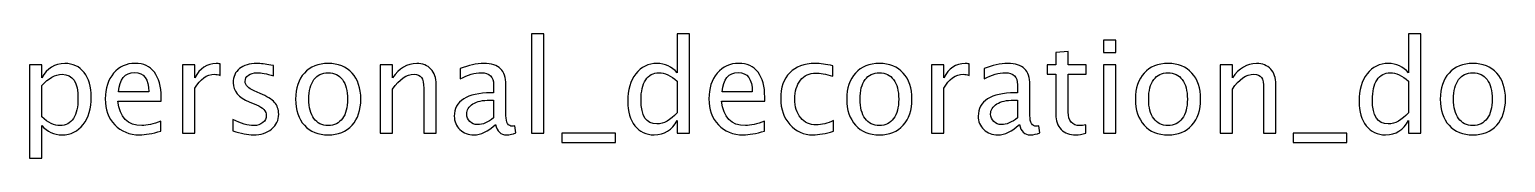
# Model space of a CAD drawing. Header units: centimetres. Extents: x -11.6 to 12.7, y -2.5 to 14.1.
# Drawn here: x -11.59 to 2.95, y 12.93 to 14.15 of the extents above; entities that cross this region are included whole.
import ezdxf

# ---------------------------------------------------------------- set-up
doc = ezdxf.new("R2010")
doc.units = ezdxf.units.CM
doc.header["$MEASUREMENT"] = 0
doc.layers.add('Layer 1', color=7, linetype='Continuous')

msp = doc.modelspace()

# ---------------------------------------------------------------- linework, layer by layer
at = {"layer": 'Layer 1'}
for points, knots in [([(-6.64685, 13.17044), (-6.64685, 13.17044), (-6.64685, 14.14961), (-6.64685, 14.14961), (-6.64685, 14.14961), (-6.64685, 14.14961), (-6.52493, 14.14961), (-6.52493, 14.14961), (-6.52493, 14.14961), (-6.52493, 14.14961), (-6.52493, 13.17044), (-6.52493, 13.17044), (-6.52493, 13.17044), (-6.52493, 13.17044), (-6.64685, 13.17044), (-6.64685, 13.17044)], [0, 0, 0, 0, 0.2, 0.2, 0.2, 0.2, 0.4, 0.4, 0.4, 0.4, 0.6, 0.6, 0.6, 0.6, 1, 1, 1, 1]), ([(-5.21175, 13.17044), (-5.21175, 13.17044), (-5.21175, 13.29681), (-5.21175, 13.29681), (-5.21175, 13.29681), (-5.26149, 13.2024), (-5.33642, 13.1552), (-5.43654, 13.1552), (-5.43654, 13.1552), (-5.51782, 13.1552), (-5.58174, 13.18462), (-5.62831, 13.24368), (-5.62831, 13.24368), (-5.67488, 13.30273), (-5.69816, 13.38338), (-5.69816, 13.48561), (-5.69816, 13.48561), (-5.69816, 13.59737), (-5.6717, 13.68733), (-5.619, 13.75549), (-5.619, 13.75549), (-5.56608, 13.82343), (-5.49665, 13.85751), (-5.4105, 13.85751), (-5.4105, 13.85751), (-5.33071, 13.85751), (-5.26424, 13.82703), (-5.21175, 13.76586), (-5.21175, 13.76586), (-5.21175, 13.76586), (-5.21175, 14.14961), (-5.21175, 14.14961), (-5.21175, 14.14961), (-5.21175, 14.14961), (-5.08983, 14.14961), (-5.08983, 14.14961), (-5.08983, 14.14961), (-5.08983, 14.14961), (-5.08983, 13.17044), (-5.08983, 13.17044), (-5.08983, 13.17044), (-5.08983, 13.17044), (-5.21175, 13.17044), (-5.21175, 13.17044)], [0, 0, 0, 0, 0.08333333, 0.08333333, 0.08333333, 0.08333333, 0.16666667, 0.16666667, 0.16666667, 0.16666667, 0.25, 0.25, 0.25, 0.25, 0.33333333, 0.33333333, 0.33333333, 0.33333333, 0.41666667, 0.41666667, 0.41666667, 0.41666667, 0.5, 0.5, 0.5, 0.5, 0.58333333, 0.58333333, 0.58333333, 0.58333333, 0.66666667, 0.66666667, 0.66666667, 0.66666667, 0.75, 0.75, 0.75, 0.75, 0.83333333, 0.83333333, 0.83333333, 0.83333333, 1, 1, 1, 1]), ([(1.9921, 13.17044), (1.9921, 13.17044), (1.9921, 13.29681), (1.9921, 13.29681), (1.9921, 13.29681), (1.94236, 13.2024), (1.86743, 13.1552), (1.76731, 13.1552), (1.76731, 13.1552), (1.68603, 13.1552), (1.62211, 13.18462), (1.57554, 13.24368), (1.57554, 13.24368), (1.52897, 13.30273), (1.50569, 13.38338), (1.50569, 13.48561), (1.50569, 13.48561), (1.50569, 13.59737), (1.53215, 13.68733), (1.58485, 13.75549), (1.58485, 13.75549), (1.63777, 13.82343), (1.7072, 13.85751), (1.79335, 13.85751), (1.79335, 13.85751), (1.87314, 13.85751), (1.93961, 13.82703), (1.9921, 13.76586), (1.9921, 13.76586), (1.9921, 13.76586), (1.9921, 14.14961), (1.9921, 14.14961), (1.9921, 14.14961), (1.9921, 14.14961), (2.11402, 14.14961), (2.11402, 14.14961), (2.11402, 14.14961), (2.11402, 14.14961), (2.11402, 13.17044), (2.11402, 13.17044), (2.11402, 13.17044), (2.11402, 13.17044), (1.9921, 13.17044), (1.9921, 13.17044)], [0, 0, 0, 0, 0.08333333, 0.08333333, 0.08333333, 0.08333333, 0.16666667, 0.16666667, 0.16666667, 0.16666667, 0.25, 0.25, 0.25, 0.25, 0.33333333, 0.33333333, 0.33333333, 0.33333333, 0.41666667, 0.41666667, 0.41666667, 0.41666667, 0.5, 0.5, 0.5, 0.5, 0.58333333, 0.58333333, 0.58333333, 0.58333333, 0.66666667, 0.66666667, 0.66666667, 0.66666667, 0.75, 0.75, 0.75, 0.75, 0.83333333, 0.83333333, 0.83333333, 0.83333333, 1, 1, 1, 1]), ([(-1.18544, 13.17065), (-1.22312, 13.16028), (-1.25592, 13.1552), (-1.28365, 13.1552), (-1.28365, 13.1552), (-1.34588, 13.1552), (-1.39435, 13.17298), (-1.42907, 13.20854), (-1.42907, 13.20854), (-1.46399, 13.2441), (-1.48135, 13.29342), (-1.48135, 13.35671), (-1.48135, 13.35671), (-1.48135, 13.35671), (-1.48135, 13.7521), (-1.48135, 13.7521), (-1.48135, 13.7521), (-1.48135, 13.7521), (-1.56559, 13.7521), (-1.56559, 13.7521), (-1.56559, 13.7521), (-1.56559, 13.7521), (-1.56559, 13.84354), (-1.56559, 13.84354), (-1.56559, 13.84354), (-1.56559, 13.84354), (-1.48135, 13.84354), (-1.48135, 13.84354), (-1.48135, 13.84354), (-1.48135, 13.84354), (-1.48135, 13.96525), (-1.48135, 13.96525), (-1.48135, 13.96525), (-1.48135, 13.96525), (-1.35943, 13.97689), (-1.35943, 13.97689), (-1.35943, 13.97689), (-1.35943, 13.97689), (-1.35943, 13.84354), (-1.35943, 13.84354), (-1.35943, 13.84354), (-1.35943, 13.84354), (-1.1829, 13.84354), (-1.1829, 13.84354), (-1.1829, 13.84354), (-1.1829, 13.84354), (-1.1829, 13.7521), (-1.1829, 13.7521), (-1.1829, 13.7521), (-1.1829, 13.7521), (-1.35943, 13.7521), (-1.35943, 13.7521), (-1.35943, 13.7521), (-1.35943, 13.7521), (-1.35943, 13.37872), (-1.35943, 13.37872), (-1.35943, 13.37872), (-1.35943, 13.29067), (-1.32112, 13.24664), (-1.24471, 13.24664), (-1.24471, 13.24664), (-1.22841, 13.24664), (-1.20872, 13.24939), (-1.18544, 13.25468), (-1.18544, 13.25468), (-1.18544, 13.25468), (-1.18544, 13.17065), (-1.18544, 13.17065)], [0, 0, 0, 0, 0.05555556, 0.05555556, 0.05555556, 0.05555556, 0.11111111, 0.11111111, 0.11111111, 0.11111111, 0.16666667, 0.16666667, 0.16666667, 0.16666667, 0.22222222, 0.22222222, 0.22222222, 0.22222222, 0.27777778, 0.27777778, 0.27777778, 0.27777778, 0.33333333, 0.33333333, 0.33333333, 0.33333333, 0.38888889, 0.38888889, 0.38888889, 0.38888889, 0.44444444, 0.44444444, 0.44444444, 0.44444444, 0.5, 0.5, 0.5, 0.5, 0.55555556, 0.55555556, 0.55555556, 0.55555556, 0.61111111, 0.61111111, 0.61111111, 0.61111111, 0.66666667, 0.66666667, 0.66666667, 0.66666667, 0.72222222, 0.72222222, 0.72222222, 0.72222222, 0.77777778, 0.77777778, 0.77777778, 0.77777778, 0.83333333, 0.83333333, 0.83333333, 0.83333333, 0.88888889, 0.88888889, 0.88888889, 0.88888889, 1, 1, 1, 1]), ([(-1.01145, 13.96673), (-1.01145, 13.96673), (-1.01145, 14.08865), (-1.01145, 14.08865), (-1.01145, 14.08865), (-1.01145, 14.08865), (-0.88953, 14.08865), (-0.88953, 14.08865), (-0.88953, 14.08865), (-0.88953, 14.08865), (-0.88953, 13.96673), (-0.88953, 13.96673), (-0.88953, 13.96673), (-0.88953, 13.96673), (-1.01145, 13.96673), (-1.01145, 13.96673)], [0, 0, 0, 0, 0.2, 0.2, 0.2, 0.2, 0.4, 0.4, 0.4, 0.4, 0.6, 0.6, 0.6, 0.6, 1, 1, 1, 1]), ([(-11.59053, 12.92533), (-11.59053, 12.92533), (-11.59053, 13.84354), (-11.59053, 13.84354), (-11.59053, 13.84354), (-11.59053, 13.84354), (-11.46861, 13.84354), (-11.46861, 13.84354), (-11.46861, 13.84354), (-11.46861, 13.84354), (-11.46861, 13.71633), (-11.46861, 13.71633), (-11.46861, 13.71633), (-11.41866, 13.81052), (-11.34351, 13.85751), (-11.2434, 13.85751), (-11.2434, 13.85751), (-11.16233, 13.85751), (-11.09862, 13.82809), (-11.05205, 13.76903), (-11.05205, 13.76903), (-11.00548, 13.70998), (-10.9822, 13.62933), (-10.9822, 13.5271), (-10.9822, 13.5271), (-10.9822, 13.41576), (-11.00866, 13.3258), (-11.06136, 13.25765), (-11.06136, 13.25765), (-11.11407, 13.18928), (-11.18349, 13.1552), (-11.26943, 13.1552), (-11.26943, 13.1552), (-11.34923, 13.1552), (-11.41569, 13.18568), (-11.46861, 13.24685), (-11.46861, 13.24685), (-11.46861, 13.24685), (-11.46861, 12.92533), (-11.46861, 12.92533), (-11.46861, 12.92533), (-11.46861, 12.92533), (-11.59053, 12.92533), (-11.59053, 12.92533)], [0, 0, 0, 0, 0.08333333, 0.08333333, 0.08333333, 0.08333333, 0.16666667, 0.16666667, 0.16666667, 0.16666667, 0.25, 0.25, 0.25, 0.25, 0.33333333, 0.33333333, 0.33333333, 0.33333333, 0.41666667, 0.41666667, 0.41666667, 0.41666667, 0.5, 0.5, 0.5, 0.5, 0.58333333, 0.58333333, 0.58333333, 0.58333333, 0.66666667, 0.66666667, 0.66666667, 0.66666667, 0.75, 0.75, 0.75, 0.75, 0.83333333, 0.83333333, 0.83333333, 0.83333333, 1, 1, 1, 1]), ([(-10.29725, 13.19203), (-10.37916, 13.16748), (-10.44923, 13.1552), (-10.50765, 13.1552), (-10.50765, 13.1552), (-10.60734, 13.1552), (-10.68841, 13.18822), (-10.75085, 13.25405), (-10.75085, 13.25405), (-10.81329, 13.31988), (-10.84462, 13.40518), (-10.84462, 13.51017), (-10.84462, 13.51017), (-10.84462, 13.61198), (-10.8171, 13.69559), (-10.76186, 13.76099), (-10.76186, 13.76099), (-10.70661, 13.82618), (-10.63592, 13.85878), (-10.54977, 13.85878), (-10.54977, 13.85878), (-10.46828, 13.85878), (-10.4052, 13.82978), (-10.36075, 13.77179), (-10.36075, 13.77179), (-10.3163, 13.71379), (-10.29407, 13.63166), (-10.29407, 13.52519), (-10.29407, 13.52519), (-10.29407, 13.52519), (-10.29471, 13.48794), (-10.29471, 13.48794), (-10.29471, 13.48794), (-10.29471, 13.48794), (-10.72016, 13.48794), (-10.72016, 13.48794), (-10.72016, 13.48794), (-10.70238, 13.32707), (-10.62385, 13.24664), (-10.48479, 13.24664), (-10.48479, 13.24664), (-10.43377, 13.24664), (-10.37133, 13.26103), (-10.29725, 13.28982), (-10.29725, 13.28982), (-10.29725, 13.28982), (-10.29725, 13.19203), (-10.29725, 13.19203)], [0, 0, 0, 0, 0.07692308, 0.07692308, 0.07692308, 0.07692308, 0.15384615, 0.15384615, 0.15384615, 0.15384615, 0.23076923, 0.23076923, 0.23076923, 0.23076923, 0.30769231, 0.30769231, 0.30769231, 0.30769231, 0.38461538, 0.38461538, 0.38461538, 0.38461538, 0.46153846, 0.46153846, 0.46153846, 0.46153846, 0.53846154, 0.53846154, 0.53846154, 0.53846154, 0.61538462, 0.61538462, 0.61538462, 0.61538462, 0.69230769, 0.69230769, 0.69230769, 0.69230769, 0.76923077, 0.76923077, 0.76923077, 0.76923077, 0.84615385, 0.84615385, 0.84615385, 0.84615385, 1, 1, 1, 1]), ([(-10.08368, 13.17044), (-10.08368, 13.17044), (-10.08368, 13.84354), (-10.08368, 13.84354), (-10.08368, 13.84354), (-10.08368, 13.84354), (-9.96176, 13.84354), (-9.96176, 13.84354), (-9.96176, 13.84354), (-9.96176, 13.84354), (-9.96176, 13.71633), (-9.96176, 13.71633), (-9.96176, 13.71633), (-9.91329, 13.81052), (-9.84301, 13.85751), (-9.75073, 13.85751), (-9.75073, 13.85751), (-9.73824, 13.85751), (-9.72512, 13.85645), (-9.71157, 13.85434), (-9.71157, 13.85434), (-9.71157, 13.85434), (-9.71157, 13.74025), (-9.71157, 13.74025), (-9.71157, 13.74025), (-9.73274, 13.74723), (-9.75136, 13.75083), (-9.76745, 13.75083), (-9.76745, 13.75083), (-9.84492, 13.75083), (-9.90969, 13.70511), (-9.96176, 13.61346), (-9.96176, 13.61346), (-9.96176, 13.61346), (-9.96176, 13.17044), (-9.96176, 13.17044), (-9.96176, 13.17044), (-9.96176, 13.17044), (-10.08368, 13.17044), (-10.08368, 13.17044)], [0, 0, 0, 0, 0.09090909, 0.09090909, 0.09090909, 0.09090909, 0.18181818, 0.18181818, 0.18181818, 0.18181818, 0.27272727, 0.27272727, 0.27272727, 0.27272727, 0.36363636, 0.36363636, 0.36363636, 0.36363636, 0.45454545, 0.45454545, 0.45454545, 0.45454545, 0.54545455, 0.54545455, 0.54545455, 0.54545455, 0.63636364, 0.63636364, 0.63636364, 0.63636364, 0.72727273, 0.72727273, 0.72727273, 0.72727273, 0.81818182, 0.81818182, 0.81818182, 0.81818182, 1, 1, 1, 1]), ([(-9.58817, 13.19457), (-9.58817, 13.19457), (-9.58817, 13.30633), (-9.58817, 13.30633), (-9.58817, 13.30633), (-9.50837, 13.26654), (-9.43916, 13.24664), (-9.3801, 13.24664), (-9.3801, 13.24664), (-9.34496, 13.24664), (-9.31575, 13.25617), (-9.29268, 13.27522), (-9.29268, 13.27522), (-9.26961, 13.29405), (-9.25797, 13.31776), (-9.25797, 13.34634), (-9.25797, 13.34634), (-9.25797, 13.38803), (-9.29035, 13.42254), (-9.35512, 13.44984), (-9.35512, 13.44984), (-9.35512, 13.44984), (-9.42646, 13.48011), (-9.42646, 13.48011), (-9.42646, 13.48011), (-9.53165, 13.52371), (-9.58436, 13.58679), (-9.58436, 13.6687), (-9.58436, 13.6687), (-9.58436, 13.72734), (-9.56362, 13.77348), (-9.52213, 13.80713), (-9.52213, 13.80713), (-9.48064, 13.84079), (-9.4237, 13.85751), (-9.35153, 13.85751), (-9.35153, 13.85751), (-9.31406, 13.85751), (-9.26749, 13.85243), (-9.21225, 13.84206), (-9.21225, 13.84206), (-9.21225, 13.84206), (-9.18685, 13.83719), (-9.18685, 13.83719), (-9.18685, 13.83719), (-9.18685, 13.83719), (-9.18685, 13.73559), (-9.18685, 13.73559), (-9.18685, 13.73559), (-9.25479, 13.75591), (-9.30898, 13.76607), (-9.34941, 13.76607), (-9.34941, 13.76607), (-9.38497, 13.76607), (-9.41312, 13.75824), (-9.4345, 13.74279), (-9.4345, 13.74279), (-9.45567, 13.72734), (-9.46625, 13.70659), (-9.46625, 13.68056), (-9.46625, 13.68056), (-9.46625, 13.64394), (-9.43662, 13.61282), (-9.37714, 13.58764), (-9.37714, 13.58764), (-9.37714, 13.58764), (-9.31851, 13.56287), (-9.31851, 13.56287), (-9.31851, 13.56287), (-9.25204, 13.53493), (-9.20505, 13.5053), (-9.17754, 13.47418), (-9.17754, 13.47418), (-9.14981, 13.44307), (-9.13605, 13.40412), (-9.13605, 13.35755), (-9.13605, 13.35755), (-9.13605, 13.2985), (-9.15933, 13.25003), (-9.20611, 13.21214), (-9.20611, 13.21214), (-9.25268, 13.17425), (-9.31237, 13.1552), (-9.38497, 13.1552), (-9.38497, 13.1552), (-9.44085, 13.1552), (-9.50837, 13.16832), (-9.58817, 13.19457)], [0, 0, 0, 0, 0.04347826, 0.04347826, 0.04347826, 0.04347826, 0.08695652, 0.08695652, 0.08695652, 0.08695652, 0.13043478, 0.13043478, 0.13043478, 0.13043478, 0.17391304, 0.17391304, 0.17391304, 0.17391304, 0.2173913, 0.2173913, 0.2173913, 0.2173913, 0.26086957, 0.26086957, 0.26086957, 0.26086957, 0.30434783, 0.30434783, 0.30434783, 0.30434783, 0.34782609, 0.34782609, 0.34782609, 0.34782609, 0.39130435, 0.39130435, 0.39130435, 0.39130435, 0.43478261, 0.43478261, 0.43478261, 0.43478261, 0.47826087, 0.47826087, 0.47826087, 0.47826087, 0.52173913, 0.52173913, 0.52173913, 0.52173913, 0.56521739, 0.56521739, 0.56521739, 0.56521739, 0.60869565, 0.60869565, 0.60869565, 0.60869565, 0.65217391, 0.65217391, 0.65217391, 0.65217391, 0.69565217, 0.69565217, 0.69565217, 0.69565217, 0.73913043, 0.73913043, 0.73913043, 0.73913043, 0.7826087, 0.7826087, 0.7826087, 0.7826087, 0.82608696, 0.82608696, 0.82608696, 0.82608696, 0.86956522, 0.86956522, 0.86956522, 0.86956522, 0.91304348, 0.91304348, 0.91304348, 0.91304348, 1, 1, 1, 1]), ([(-8.64858, 13.1552), (-8.74743, 13.1552), (-8.82574, 13.18674), (-8.88332, 13.24982), (-8.88332, 13.24982), (-8.9411, 13.31289), (-8.96989, 13.39862), (-8.96989, 13.50678), (-8.96989, 13.50678), (-8.96989, 13.61473), (-8.9411, 13.70024), (-8.88332, 13.76311), (-8.88332, 13.76311), (-8.82574, 13.82597), (-8.74743, 13.85751), (-8.64858, 13.85751), (-8.64858, 13.85751), (-8.54973, 13.85751), (-8.47141, 13.82597), (-8.41384, 13.76311), (-8.41384, 13.76311), (-8.35606, 13.70024), (-8.32727, 13.61473), (-8.32727, 13.50678), (-8.32727, 13.50678), (-8.32727, 13.39862), (-8.35606, 13.31289), (-8.41384, 13.24982), (-8.41384, 13.24982), (-8.47141, 13.18674), (-8.54973, 13.1552), (-8.64858, 13.1552)], [0, 0, 0, 0, 0.11111111, 0.11111111, 0.11111111, 0.11111111, 0.22222222, 0.22222222, 0.22222222, 0.22222222, 0.33333333, 0.33333333, 0.33333333, 0.33333333, 0.44444444, 0.44444444, 0.44444444, 0.44444444, 0.55555556, 0.55555556, 0.55555556, 0.55555556, 0.66666667, 0.66666667, 0.66666667, 0.66666667, 0.77777778, 0.77777778, 0.77777778, 0.77777778, 1, 1, 1, 1]), ([(-8.13635, 13.17044), (-8.13635, 13.17044), (-8.13635, 13.84354), (-8.13635, 13.84354), (-8.13635, 13.84354), (-8.13635, 13.84354), (-8.01443, 13.84354), (-8.01443, 13.84354), (-8.01443, 13.84354), (-8.01443, 13.84354), (-8.01443, 13.71633), (-8.01443, 13.71633), (-8.01443, 13.71633), (-7.94987, 13.81052), (-7.87071, 13.85751), (-7.77715, 13.85751), (-7.77715, 13.85751), (-7.71831, 13.85751), (-7.67153, 13.8391), (-7.63703, 13.80205), (-7.63703, 13.80205), (-7.60253, 13.76522), (-7.58517, 13.71548), (-7.58517, 13.65325), (-7.58517, 13.65325), (-7.58517, 13.65325), (-7.58517, 13.17044), (-7.58517, 13.17044), (-7.58517, 13.17044), (-7.58517, 13.17044), (-7.70709, 13.17044), (-7.70709, 13.17044), (-7.70709, 13.17044), (-7.70709, 13.17044), (-7.70709, 13.61346), (-7.70709, 13.61346), (-7.70709, 13.61346), (-7.70709, 13.66341), (-7.7145, 13.69897), (-7.7291, 13.72014), (-7.7291, 13.72014), (-7.74392, 13.74152), (-7.76826, 13.7521), (-7.80234, 13.7521), (-7.80234, 13.7521), (-7.87727, 13.7521), (-7.94797, 13.70321), (-8.01443, 13.60542), (-8.01443, 13.60542), (-8.01443, 13.60542), (-8.01443, 13.17044), (-8.01443, 13.17044), (-8.01443, 13.17044), (-8.01443, 13.17044), (-8.13635, 13.17044), (-8.13635, 13.17044)], [0, 0, 0, 0, 0.06666667, 0.06666667, 0.06666667, 0.06666667, 0.13333333, 0.13333333, 0.13333333, 0.13333333, 0.2, 0.2, 0.2, 0.2, 0.26666667, 0.26666667, 0.26666667, 0.26666667, 0.33333333, 0.33333333, 0.33333333, 0.33333333, 0.4, 0.4, 0.4, 0.4, 0.46666667, 0.46666667, 0.46666667, 0.46666667, 0.53333333, 0.53333333, 0.53333333, 0.53333333, 0.6, 0.6, 0.6, 0.6, 0.66666667, 0.66666667, 0.66666667, 0.66666667, 0.73333333, 0.73333333, 0.73333333, 0.73333333, 0.8, 0.8, 0.8, 0.8, 0.86666667, 0.86666667, 0.86666667, 0.86666667, 1, 1, 1, 1]), ([(-7.00118, 13.25617), (-7.07441, 13.18886), (-7.1449, 13.1552), (-7.21263, 13.1552), (-7.21263, 13.1552), (-7.2683, 13.1552), (-7.31466, 13.17256), (-7.35127, 13.20748), (-7.35127, 13.20748), (-7.3881, 13.24241), (-7.40652, 13.28643), (-7.40652, 13.33956), (-7.40652, 13.33956), (-7.40652, 13.41301), (-7.37562, 13.46953), (-7.31381, 13.5089), (-7.31381, 13.5089), (-7.252, 13.54827), (-7.16331, 13.56795), (-7.04774, 13.56795), (-7.04774, 13.56795), (-7.04774, 13.56795), (-7.01917, 13.56795), (-7.01917, 13.56795), (-7.01917, 13.56795), (-7.01917, 13.56795), (-7.01917, 13.64902), (-7.01917, 13.64902), (-7.01917, 13.64902), (-7.01917, 13.72712), (-7.05981, 13.76607), (-7.1413, 13.76607), (-7.1413, 13.76607), (-7.20438, 13.76607), (-7.27338, 13.74617), (-7.3481, 13.70638), (-7.3481, 13.70638), (-7.3481, 13.70638), (-7.3481, 13.80671), (-7.3481, 13.80671), (-7.3481, 13.80671), (-7.26597, 13.84058), (-7.1885, 13.85751), (-7.1159, 13.85751), (-7.1159, 13.85751), (-7.04118, 13.85751), (-6.98594, 13.84058), (-6.95059, 13.8065), (-6.95059, 13.8065), (-6.91503, 13.77242), (-6.89725, 13.71993), (-6.89725, 13.64902), (-6.89725, 13.64902), (-6.89725, 13.64902), (-6.89725, 13.34485), (-6.89725, 13.34485), (-6.89725, 13.34485), (-6.89725, 13.27522), (-6.87587, 13.24029), (-6.8329, 13.24029), (-6.8329, 13.24029), (-6.82761, 13.24029), (-6.81978, 13.24114), (-6.80941, 13.24283), (-6.80941, 13.24283), (-6.80941, 13.24283), (-6.80073, 13.1751), (-6.80073, 13.1751), (-6.80073, 13.1751), (-6.82846, 13.16176), (-6.85894, 13.1552), (-6.89238, 13.1552), (-6.89238, 13.1552), (-6.94932, 13.1552), (-6.98551, 13.18886), (-7.00118, 13.25617)], [0, 0, 0, 0, 0.05, 0.05, 0.05, 0.05, 0.1, 0.1, 0.1, 0.1, 0.15, 0.15, 0.15, 0.15, 0.2, 0.2, 0.2, 0.2, 0.25, 0.25, 0.25, 0.25, 0.3, 0.3, 0.3, 0.3, 0.35, 0.35, 0.35, 0.35, 0.4, 0.4, 0.4, 0.4, 0.45, 0.45, 0.45, 0.45, 0.5, 0.5, 0.5, 0.5, 0.55, 0.55, 0.55, 0.55, 0.6, 0.6, 0.6, 0.6, 0.65, 0.65, 0.65, 0.65, 0.7, 0.7, 0.7, 0.7, 0.75, 0.75, 0.75, 0.75, 0.8, 0.8, 0.8, 0.8, 0.85, 0.85, 0.85, 0.85, 0.9, 0.9, 0.9, 0.9, 1, 1, 1, 1]), ([(-4.35154, 13.19203), (-4.43345, 13.16748), (-4.50352, 13.1552), (-4.56194, 13.1552), (-4.56194, 13.1552), (-4.66163, 13.1552), (-4.7427, 13.18822), (-4.80514, 13.25405), (-4.80514, 13.25405), (-4.86758, 13.31988), (-4.89891, 13.40518), (-4.89891, 13.51017), (-4.89891, 13.51017), (-4.89891, 13.61198), (-4.87139, 13.69559), (-4.81615, 13.76099), (-4.81615, 13.76099), (-4.7609, 13.82618), (-4.69021, 13.85878), (-4.60406, 13.85878), (-4.60406, 13.85878), (-4.52257, 13.85878), (-4.45949, 13.82978), (-4.41504, 13.77179), (-4.41504, 13.77179), (-4.37059, 13.71379), (-4.34836, 13.63166), (-4.34836, 13.52519), (-4.34836, 13.52519), (-4.34836, 13.52519), (-4.349, 13.48794), (-4.349, 13.48794), (-4.349, 13.48794), (-4.349, 13.48794), (-4.77445, 13.48794), (-4.77445, 13.48794), (-4.77445, 13.48794), (-4.75667, 13.32707), (-4.67814, 13.24664), (-4.53908, 13.24664), (-4.53908, 13.24664), (-4.48806, 13.24664), (-4.42562, 13.26103), (-4.35154, 13.28982), (-4.35154, 13.28982), (-4.35154, 13.28982), (-4.35154, 13.19203), (-4.35154, 13.19203)], [0, 0, 0, 0, 0.07692308, 0.07692308, 0.07692308, 0.07692308, 0.15384615, 0.15384615, 0.15384615, 0.15384615, 0.23076923, 0.23076923, 0.23076923, 0.23076923, 0.30769231, 0.30769231, 0.30769231, 0.30769231, 0.38461538, 0.38461538, 0.38461538, 0.38461538, 0.46153846, 0.46153846, 0.46153846, 0.46153846, 0.53846154, 0.53846154, 0.53846154, 0.53846154, 0.61538462, 0.61538462, 0.61538462, 0.61538462, 0.69230769, 0.69230769, 0.69230769, 0.69230769, 0.76923077, 0.76923077, 0.76923077, 0.76923077, 0.84615385, 0.84615385, 0.84615385, 0.84615385, 1, 1, 1, 1]), ([(-3.67061, 13.19076), (-3.74956, 13.16705), (-3.81772, 13.1552), (-3.87508, 13.1552), (-3.87508, 13.1552), (-3.9661, 13.1552), (-4.04145, 13.18886), (-4.10135, 13.25595), (-4.10135, 13.25595), (-4.16125, 13.32326), (-4.19131, 13.40814), (-4.19131, 13.51038), (-4.19131, 13.51038), (-4.19131, 13.6196), (-4.16168, 13.7049), (-4.10241, 13.76586), (-4.10241, 13.76586), (-4.04314, 13.82703), (-3.96038, 13.85751), (-3.85412, 13.85751), (-3.85412, 13.85751), (-3.80184, 13.85751), (-3.743, 13.85031), (-3.67823, 13.83592), (-3.67823, 13.83592), (-3.67823, 13.83592), (-3.67823, 13.73305), (-3.67823, 13.73305), (-3.67823, 13.73305), (-3.74702, 13.75337), (-3.80311, 13.76353), (-3.84629, 13.76353), (-3.84629, 13.76353), (-3.90895, 13.76353), (-3.95911, 13.74004), (-3.99658, 13.69326), (-3.99658, 13.69326), (-4.03404, 13.64648), (-4.05288, 13.58404), (-4.05288, 13.50614), (-4.05288, 13.50614), (-4.05288, 13.43058), (-4.03341, 13.36962), (-3.99467, 13.32284), (-3.99467, 13.32284), (-3.95594, 13.27627), (-3.90535, 13.25299), (-3.84248, 13.25299), (-3.84248, 13.25299), (-3.78681, 13.25299), (-3.72966, 13.26738), (-3.67061, 13.29617), (-3.67061, 13.29617), (-3.67061, 13.29617), (-3.67061, 13.19076), (-3.67061, 13.19076)], [0, 0, 0, 0, 0.06666667, 0.06666667, 0.06666667, 0.06666667, 0.13333333, 0.13333333, 0.13333333, 0.13333333, 0.2, 0.2, 0.2, 0.2, 0.26666667, 0.26666667, 0.26666667, 0.26666667, 0.33333333, 0.33333333, 0.33333333, 0.33333333, 0.4, 0.4, 0.4, 0.4, 0.46666667, 0.46666667, 0.46666667, 0.46666667, 0.53333333, 0.53333333, 0.53333333, 0.53333333, 0.6, 0.6, 0.6, 0.6, 0.66666667, 0.66666667, 0.66666667, 0.66666667, 0.73333333, 0.73333333, 0.73333333, 0.73333333, 0.8, 0.8, 0.8, 0.8, 0.86666667, 0.86666667, 0.86666667, 0.86666667, 1, 1, 1, 1]), ([(-3.21955, 13.1552), (-3.3184, 13.1552), (-3.39671, 13.18674), (-3.45429, 13.24982), (-3.45429, 13.24982), (-3.51207, 13.31289), (-3.54086, 13.39862), (-3.54086, 13.50678), (-3.54086, 13.50678), (-3.54086, 13.61473), (-3.51207, 13.70024), (-3.45429, 13.76311), (-3.45429, 13.76311), (-3.39671, 13.82597), (-3.3184, 13.85751), (-3.21955, 13.85751), (-3.21955, 13.85751), (-3.1207, 13.85751), (-3.04238, 13.82597), (-2.98481, 13.76311), (-2.98481, 13.76311), (-2.92703, 13.70024), (-2.89824, 13.61473), (-2.89824, 13.50678), (-2.89824, 13.50678), (-2.89824, 13.39862), (-2.92703, 13.31289), (-2.98481, 13.24982), (-2.98481, 13.24982), (-3.04238, 13.18674), (-3.1207, 13.1552), (-3.21955, 13.1552)], [0, 0, 0, 0, 0.11111111, 0.11111111, 0.11111111, 0.11111111, 0.22222222, 0.22222222, 0.22222222, 0.22222222, 0.33333333, 0.33333333, 0.33333333, 0.33333333, 0.44444444, 0.44444444, 0.44444444, 0.44444444, 0.55555556, 0.55555556, 0.55555556, 0.55555556, 0.66666667, 0.66666667, 0.66666667, 0.66666667, 0.77777778, 0.77777778, 0.77777778, 0.77777778, 1, 1, 1, 1]), ([(-2.70732, 13.17044), (-2.70732, 13.17044), (-2.70732, 13.84354), (-2.70732, 13.84354), (-2.70732, 13.84354), (-2.70732, 13.84354), (-2.5854, 13.84354), (-2.5854, 13.84354), (-2.5854, 13.84354), (-2.5854, 13.84354), (-2.5854, 13.71633), (-2.5854, 13.71633), (-2.5854, 13.71633), (-2.53693, 13.81052), (-2.46665, 13.85751), (-2.37437, 13.85751), (-2.37437, 13.85751), (-2.36188, 13.85751), (-2.34876, 13.85645), (-2.33521, 13.85434), (-2.33521, 13.85434), (-2.33521, 13.85434), (-2.33521, 13.74025), (-2.33521, 13.74025), (-2.33521, 13.74025), (-2.35638, 13.74723), (-2.375, 13.75083), (-2.39109, 13.75083), (-2.39109, 13.75083), (-2.46856, 13.75083), (-2.53333, 13.70511), (-2.5854, 13.61346), (-2.5854, 13.61346), (-2.5854, 13.61346), (-2.5854, 13.17044), (-2.5854, 13.17044), (-2.5854, 13.17044), (-2.5854, 13.17044), (-2.70732, 13.17044), (-2.70732, 13.17044)], [0, 0, 0, 0, 0.09090909, 0.09090909, 0.09090909, 0.09090909, 0.18181818, 0.18181818, 0.18181818, 0.18181818, 0.27272727, 0.27272727, 0.27272727, 0.27272727, 0.36363636, 0.36363636, 0.36363636, 0.36363636, 0.45454545, 0.45454545, 0.45454545, 0.45454545, 0.54545455, 0.54545455, 0.54545455, 0.54545455, 0.63636364, 0.63636364, 0.63636364, 0.63636364, 0.72727273, 0.72727273, 0.72727273, 0.72727273, 0.81818182, 0.81818182, 0.81818182, 0.81818182, 1, 1, 1, 1]), ([(-1.84076, 13.25617), (-1.91399, 13.18886), (-1.98448, 13.1552), (-2.05221, 13.1552), (-2.05221, 13.1552), (-2.10788, 13.1552), (-2.15424, 13.17256), (-2.19085, 13.20748), (-2.19085, 13.20748), (-2.22768, 13.24241), (-2.2461, 13.28643), (-2.2461, 13.33956), (-2.2461, 13.33956), (-2.2461, 13.41301), (-2.2152, 13.46953), (-2.15339, 13.5089), (-2.15339, 13.5089), (-2.09158, 13.54827), (-2.00289, 13.56795), (-1.88732, 13.56795), (-1.88732, 13.56795), (-1.88732, 13.56795), (-1.85875, 13.56795), (-1.85875, 13.56795), (-1.85875, 13.56795), (-1.85875, 13.56795), (-1.85875, 13.64902), (-1.85875, 13.64902), (-1.85875, 13.64902), (-1.85875, 13.72712), (-1.89939, 13.76607), (-1.98088, 13.76607), (-1.98088, 13.76607), (-2.04396, 13.76607), (-2.11296, 13.74617), (-2.18768, 13.70638), (-2.18768, 13.70638), (-2.18768, 13.70638), (-2.18768, 13.80671), (-2.18768, 13.80671), (-2.18768, 13.80671), (-2.10555, 13.84058), (-2.02808, 13.85751), (-1.95548, 13.85751), (-1.95548, 13.85751), (-1.88076, 13.85751), (-1.82552, 13.84058), (-1.79017, 13.8065), (-1.79017, 13.8065), (-1.75461, 13.77242), (-1.73683, 13.71993), (-1.73683, 13.64902), (-1.73683, 13.64902), (-1.73683, 13.64902), (-1.73683, 13.34485), (-1.73683, 13.34485), (-1.73683, 13.34485), (-1.73683, 13.27522), (-1.71545, 13.24029), (-1.67248, 13.24029), (-1.67248, 13.24029), (-1.66719, 13.24029), (-1.65936, 13.24114), (-1.64899, 13.24283), (-1.64899, 13.24283), (-1.64899, 13.24283), (-1.64031, 13.1751), (-1.64031, 13.1751), (-1.64031, 13.1751), (-1.66804, 13.16176), (-1.69852, 13.1552), (-1.73196, 13.1552), (-1.73196, 13.1552), (-1.7889, 13.1552), (-1.82509, 13.18886), (-1.84076, 13.25617)], [0, 0, 0, 0, 0.05, 0.05, 0.05, 0.05, 0.1, 0.1, 0.1, 0.1, 0.15, 0.15, 0.15, 0.15, 0.2, 0.2, 0.2, 0.2, 0.25, 0.25, 0.25, 0.25, 0.3, 0.3, 0.3, 0.3, 0.35, 0.35, 0.35, 0.35, 0.4, 0.4, 0.4, 0.4, 0.45, 0.45, 0.45, 0.45, 0.5, 0.5, 0.5, 0.5, 0.55, 0.55, 0.55, 0.55, 0.6, 0.6, 0.6, 0.6, 0.65, 0.65, 0.65, 0.65, 0.7, 0.7, 0.7, 0.7, 0.75, 0.75, 0.75, 0.75, 0.8, 0.8, 0.8, 0.8, 0.85, 0.85, 0.85, 0.85, 0.9, 0.9, 0.9, 0.9, 1, 1, 1, 1]), ([(-1.01145, 13.17044), (-1.01145, 13.17044), (-1.01145, 13.84354), (-1.01145, 13.84354), (-1.01145, 13.84354), (-1.01145, 13.84354), (-0.88953, 13.84354), (-0.88953, 13.84354), (-0.88953, 13.84354), (-0.88953, 13.84354), (-0.88953, 13.17044), (-0.88953, 13.17044), (-0.88953, 13.17044), (-0.88953, 13.17044), (-1.01145, 13.17044), (-1.01145, 13.17044)], [0, 0, 0, 0, 0.2, 0.2, 0.2, 0.2, 0.4, 0.4, 0.4, 0.4, 0.6, 0.6, 0.6, 0.6, 1, 1, 1, 1]), ([(-0.37645, 13.1552), (-0.4753, 13.1552), (-0.55361, 13.18674), (-0.61119, 13.24982), (-0.61119, 13.24982), (-0.66897, 13.31289), (-0.69776, 13.39862), (-0.69776, 13.50678), (-0.69776, 13.50678), (-0.69776, 13.61473), (-0.66897, 13.70024), (-0.61119, 13.76311), (-0.61119, 13.76311), (-0.55361, 13.82597), (-0.4753, 13.85751), (-0.37645, 13.85751), (-0.37645, 13.85751), (-0.2776, 13.85751), (-0.19928, 13.82597), (-0.14171, 13.76311), (-0.14171, 13.76311), (-0.08393, 13.70024), (-0.05514, 13.61473), (-0.05514, 13.50678), (-0.05514, 13.50678), (-0.05514, 13.39862), (-0.08393, 13.31289), (-0.14171, 13.24982), (-0.14171, 13.24982), (-0.19928, 13.18674), (-0.2776, 13.1552), (-0.37645, 13.1552)], [0, 0, 0, 0, 0.11111111, 0.11111111, 0.11111111, 0.11111111, 0.22222222, 0.22222222, 0.22222222, 0.22222222, 0.33333333, 0.33333333, 0.33333333, 0.33333333, 0.44444444, 0.44444444, 0.44444444, 0.44444444, 0.55555556, 0.55555556, 0.55555556, 0.55555556, 0.66666667, 0.66666667, 0.66666667, 0.66666667, 0.77777778, 0.77777778, 0.77777778, 0.77777778, 1, 1, 1, 1]), ([(0.13578, 13.17044), (0.13578, 13.17044), (0.13578, 13.84354), (0.13578, 13.84354), (0.13578, 13.84354), (0.13578, 13.84354), (0.2577, 13.84354), (0.2577, 13.84354), (0.2577, 13.84354), (0.2577, 13.84354), (0.2577, 13.71633), (0.2577, 13.71633), (0.2577, 13.71633), (0.32226, 13.81052), (0.40142, 13.85751), (0.49498, 13.85751), (0.49498, 13.85751), (0.55382, 13.85751), (0.6006, 13.8391), (0.6351, 13.80205), (0.6351, 13.80205), (0.6696, 13.76522), (0.68696, 13.71548), (0.68696, 13.65325), (0.68696, 13.65325), (0.68696, 13.65325), (0.68696, 13.17044), (0.68696, 13.17044), (0.68696, 13.17044), (0.68696, 13.17044), (0.56504, 13.17044), (0.56504, 13.17044), (0.56504, 13.17044), (0.56504, 13.17044), (0.56504, 13.61346), (0.56504, 13.61346), (0.56504, 13.61346), (0.56504, 13.66341), (0.55763, 13.69897), (0.54303, 13.72014), (0.54303, 13.72014), (0.52821, 13.74152), (0.50387, 13.7521), (0.46979, 13.7521), (0.46979, 13.7521), (0.39486, 13.7521), (0.32416, 13.70321), (0.2577, 13.60542), (0.2577, 13.60542), (0.2577, 13.60542), (0.2577, 13.17044), (0.2577, 13.17044), (0.2577, 13.17044), (0.2577, 13.17044), (0.13578, 13.17044), (0.13578, 13.17044)], [0, 0, 0, 0, 0.06666667, 0.06666667, 0.06666667, 0.06666667, 0.13333333, 0.13333333, 0.13333333, 0.13333333, 0.2, 0.2, 0.2, 0.2, 0.26666667, 0.26666667, 0.26666667, 0.26666667, 0.33333333, 0.33333333, 0.33333333, 0.33333333, 0.4, 0.4, 0.4, 0.4, 0.46666667, 0.46666667, 0.46666667, 0.46666667, 0.53333333, 0.53333333, 0.53333333, 0.53333333, 0.6, 0.6, 0.6, 0.6, 0.66666667, 0.66666667, 0.66666667, 0.66666667, 0.73333333, 0.73333333, 0.73333333, 0.73333333, 0.8, 0.8, 0.8, 0.8, 0.86666667, 0.86666667, 0.86666667, 0.86666667, 1, 1, 1, 1]), ([(2.62625, 13.1552), (2.5274, 13.1552), (2.44909, 13.18674), (2.39151, 13.24982), (2.39151, 13.24982), (2.33373, 13.31289), (2.30494, 13.39862), (2.30494, 13.50678), (2.30494, 13.50678), (2.30494, 13.61473), (2.33373, 13.70024), (2.39151, 13.76311), (2.39151, 13.76311), (2.44909, 13.82597), (2.5274, 13.85751), (2.62625, 13.85751), (2.62625, 13.85751), (2.7251, 13.85751), (2.80342, 13.82597), (2.86099, 13.76311), (2.86099, 13.76311), (2.91877, 13.70024), (2.94756, 13.61473), (2.94756, 13.50678), (2.94756, 13.50678), (2.94756, 13.39862), (2.91877, 13.31289), (2.86099, 13.24982), (2.86099, 13.24982), (2.80342, 13.18674), (2.7251, 13.1552), (2.62625, 13.1552)], [0, 0, 0, 0, 0.11111111, 0.11111111, 0.11111111, 0.11111111, 0.22222222, 0.22222222, 0.22222222, 0.22222222, 0.33333333, 0.33333333, 0.33333333, 0.33333333, 0.44444444, 0.44444444, 0.44444444, 0.44444444, 0.55555556, 0.55555556, 0.55555556, 0.55555556, 0.66666667, 0.66666667, 0.66666667, 0.66666667, 0.77777778, 0.77777778, 0.77777778, 0.77777778, 1, 1, 1, 1]), ([(-11.46861, 13.33088), (-11.40574, 13.27479), (-11.34584, 13.24664), (-11.2889, 13.24664), (-11.2889, 13.24664), (-11.23281, 13.24664), (-11.18942, 13.27014), (-11.15894, 13.31691), (-11.15894, 13.31691), (-11.12825, 13.36369), (-11.11301, 13.42952), (-11.11301, 13.51461), (-11.11301, 13.51461), (-11.11301, 13.67209), (-11.16508, 13.75083), (-11.26922, 13.75083), (-11.26922, 13.75083), (-11.33738, 13.75083), (-11.40384, 13.714), (-11.46861, 13.64013), (-11.46861, 13.64013), (-11.46861, 13.64013), (-11.46861, 13.33088), (-11.46861, 13.33088)], [0, 0, 0, 0, 0.14285714, 0.14285714, 0.14285714, 0.14285714, 0.28571429, 0.28571429, 0.28571429, 0.28571429, 0.42857143, 0.42857143, 0.42857143, 0.42857143, 0.57142857, 0.57142857, 0.57142857, 0.57142857, 0.71428571, 0.71428571, 0.71428571, 0.71428571, 1, 1, 1, 1]), ([(-10.71381, 13.57938), (-10.71381, 13.57938), (-10.41663, 13.57938), (-10.41663, 13.57938), (-10.41663, 13.57938), (-10.41663, 13.70469), (-10.46341, 13.76734), (-10.55675, 13.76734), (-10.55675, 13.76734), (-10.65073, 13.76734), (-10.70301, 13.70469), (-10.71381, 13.57938)], [0, 0, 0, 0, 0.25, 0.25, 0.25, 0.25, 0.5, 0.5, 0.5, 0.5, 1, 1, 1, 1]), ([(-8.64879, 13.24664), (-8.58847, 13.24664), (-8.54148, 13.26929), (-8.50803, 13.3148), (-8.50803, 13.3148), (-8.4748, 13.36009), (-8.45808, 13.42423), (-8.45808, 13.50678), (-8.45808, 13.50678), (-8.45808, 13.58912), (-8.4748, 13.65304), (-8.50803, 13.69834), (-8.50803, 13.69834), (-8.54148, 13.74342), (-8.58847, 13.76607), (-8.64879, 13.76607), (-8.64879, 13.76607), (-8.70933, 13.76607), (-8.75632, 13.74342), (-8.78934, 13.69834), (-8.78934, 13.69834), (-8.82257, 13.65304), (-8.83908, 13.58912), (-8.83908, 13.50678), (-8.83908, 13.50678), (-8.83908, 13.42423), (-8.82257, 13.36009), (-8.78934, 13.3148), (-8.78934, 13.3148), (-8.75632, 13.26929), (-8.70933, 13.24664), (-8.64879, 13.24664)], [0, 0, 0, 0, 0.11111111, 0.11111111, 0.11111111, 0.11111111, 0.22222222, 0.22222222, 0.22222222, 0.22222222, 0.33333333, 0.33333333, 0.33333333, 0.33333333, 0.44444444, 0.44444444, 0.44444444, 0.44444444, 0.55555556, 0.55555556, 0.55555556, 0.55555556, 0.66666667, 0.66666667, 0.66666667, 0.66666667, 0.77777778, 0.77777778, 0.77777778, 0.77777778, 1, 1, 1, 1]), ([(-5.21175, 13.68246), (-5.27504, 13.73813), (-5.33494, 13.76607), (-5.39167, 13.76607), (-5.39167, 13.76607), (-5.44755, 13.76607), (-5.49073, 13.74279), (-5.52142, 13.69601), (-5.52142, 13.69601), (-5.55211, 13.64944), (-5.56735, 13.5834), (-5.56735, 13.49789), (-5.56735, 13.49789), (-5.56735, 13.34062), (-5.51528, 13.26188), (-5.41093, 13.26188), (-5.41093, 13.26188), (-5.34319, 13.26188), (-5.27673, 13.29892), (-5.21175, 13.37279), (-5.21175, 13.37279), (-5.21175, 13.37279), (-5.21175, 13.68246), (-5.21175, 13.68246)], [0, 0, 0, 0, 0.14285714, 0.14285714, 0.14285714, 0.14285714, 0.28571429, 0.28571429, 0.28571429, 0.28571429, 0.42857143, 0.42857143, 0.42857143, 0.42857143, 0.57142857, 0.57142857, 0.57142857, 0.57142857, 0.71428571, 0.71428571, 0.71428571, 0.71428571, 1, 1, 1, 1]), ([(-4.7681, 13.57938), (-4.7681, 13.57938), (-4.47092, 13.57938), (-4.47092, 13.57938), (-4.47092, 13.57938), (-4.47092, 13.70469), (-4.5177, 13.76734), (-4.61104, 13.76734), (-4.61104, 13.76734), (-4.70502, 13.76734), (-4.7573, 13.70469), (-4.7681, 13.57938)], [0, 0, 0, 0, 0.25, 0.25, 0.25, 0.25, 0.5, 0.5, 0.5, 0.5, 1, 1, 1, 1]), ([(-3.21976, 13.24664), (-3.15944, 13.24664), (-3.11245, 13.26929), (-3.079, 13.3148), (-3.079, 13.3148), (-3.04577, 13.36009), (-3.02905, 13.42423), (-3.02905, 13.50678), (-3.02905, 13.50678), (-3.02905, 13.58912), (-3.04577, 13.65304), (-3.079, 13.69834), (-3.079, 13.69834), (-3.11245, 13.74342), (-3.15944, 13.76607), (-3.21976, 13.76607), (-3.21976, 13.76607), (-3.2803, 13.76607), (-3.32729, 13.74342), (-3.36031, 13.69834), (-3.36031, 13.69834), (-3.39354, 13.65304), (-3.41005, 13.58912), (-3.41005, 13.50678), (-3.41005, 13.50678), (-3.41005, 13.42423), (-3.39354, 13.36009), (-3.36031, 13.3148), (-3.36031, 13.3148), (-3.32729, 13.26929), (-3.2803, 13.24664), (-3.21976, 13.24664)], [0, 0, 0, 0, 0.11111111, 0.11111111, 0.11111111, 0.11111111, 0.22222222, 0.22222222, 0.22222222, 0.22222222, 0.33333333, 0.33333333, 0.33333333, 0.33333333, 0.44444444, 0.44444444, 0.44444444, 0.44444444, 0.55555556, 0.55555556, 0.55555556, 0.55555556, 0.66666667, 0.66666667, 0.66666667, 0.66666667, 0.77777778, 0.77777778, 0.77777778, 0.77777778, 1, 1, 1, 1]), ([(-0.37666, 13.24664), (-0.31634, 13.24664), (-0.26935, 13.26929), (-0.2359, 13.3148), (-0.2359, 13.3148), (-0.20267, 13.36009), (-0.18595, 13.42423), (-0.18595, 13.50678), (-0.18595, 13.50678), (-0.18595, 13.58912), (-0.20267, 13.65304), (-0.2359, 13.69834), (-0.2359, 13.69834), (-0.26935, 13.74342), (-0.31634, 13.76607), (-0.37666, 13.76607), (-0.37666, 13.76607), (-0.4372, 13.76607), (-0.48419, 13.74342), (-0.51721, 13.69834), (-0.51721, 13.69834), (-0.55044, 13.65304), (-0.56695, 13.58912), (-0.56695, 13.50678), (-0.56695, 13.50678), (-0.56695, 13.42423), (-0.55044, 13.36009), (-0.51721, 13.3148), (-0.51721, 13.3148), (-0.48419, 13.26929), (-0.4372, 13.24664), (-0.37666, 13.24664)], [0, 0, 0, 0, 0.11111111, 0.11111111, 0.11111111, 0.11111111, 0.22222222, 0.22222222, 0.22222222, 0.22222222, 0.33333333, 0.33333333, 0.33333333, 0.33333333, 0.44444444, 0.44444444, 0.44444444, 0.44444444, 0.55555556, 0.55555556, 0.55555556, 0.55555556, 0.66666667, 0.66666667, 0.66666667, 0.66666667, 0.77777778, 0.77777778, 0.77777778, 0.77777778, 1, 1, 1, 1]), ([(1.9921, 13.68246), (1.92881, 13.73813), (1.86891, 13.76607), (1.81218, 13.76607), (1.81218, 13.76607), (1.7563, 13.76607), (1.71312, 13.74279), (1.68243, 13.69601), (1.68243, 13.69601), (1.65174, 13.64944), (1.6365, 13.5834), (1.6365, 13.49789), (1.6365, 13.49789), (1.6365, 13.34062), (1.68857, 13.26188), (1.79292, 13.26188), (1.79292, 13.26188), (1.86066, 13.26188), (1.92712, 13.29892), (1.9921, 13.37279), (1.9921, 13.37279), (1.9921, 13.37279), (1.9921, 13.68246), (1.9921, 13.68246)], [0, 0, 0, 0, 0.14285714, 0.14285714, 0.14285714, 0.14285714, 0.28571429, 0.28571429, 0.28571429, 0.28571429, 0.42857143, 0.42857143, 0.42857143, 0.42857143, 0.57142857, 0.57142857, 0.57142857, 0.57142857, 0.71428571, 0.71428571, 0.71428571, 0.71428571, 1, 1, 1, 1]), ([(2.62604, 13.24664), (2.68636, 13.24664), (2.73335, 13.26929), (2.7668, 13.3148), (2.7668, 13.3148), (2.80003, 13.36009), (2.81675, 13.42423), (2.81675, 13.50678), (2.81675, 13.50678), (2.81675, 13.58912), (2.80003, 13.65304), (2.7668, 13.69834), (2.7668, 13.69834), (2.73335, 13.74342), (2.68636, 13.76607), (2.62604, 13.76607), (2.62604, 13.76607), (2.5655, 13.76607), (2.51851, 13.74342), (2.48549, 13.69834), (2.48549, 13.69834), (2.45226, 13.65304), (2.43575, 13.58912), (2.43575, 13.50678), (2.43575, 13.50678), (2.43575, 13.42423), (2.45226, 13.36009), (2.48549, 13.3148), (2.48549, 13.3148), (2.51851, 13.26929), (2.5655, 13.24664), (2.62604, 13.24664)], [0, 0, 0, 0, 0.11111111, 0.11111111, 0.11111111, 0.11111111, 0.22222222, 0.22222222, 0.22222222, 0.22222222, 0.33333333, 0.33333333, 0.33333333, 0.33333333, 0.44444444, 0.44444444, 0.44444444, 0.44444444, 0.55555556, 0.55555556, 0.55555556, 0.55555556, 0.66666667, 0.66666667, 0.66666667, 0.66666667, 0.77777778, 0.77777778, 0.77777778, 0.77777778, 1, 1, 1, 1]), ([(-7.01917, 13.32263), (-7.01917, 13.32263), (-7.01917, 13.49556), (-7.01917, 13.49556), (-7.01917, 13.49556), (-7.01917, 13.49556), (-7.05833, 13.49683), (-7.05833, 13.49683), (-7.05833, 13.49683), (-7.12606, 13.49683), (-7.18067, 13.48434), (-7.22237, 13.45937), (-7.22237, 13.45937), (-7.26386, 13.43418), (-7.2846, 13.40095), (-7.2846, 13.35946), (-7.2846, 13.35946), (-7.2846, 13.33046), (-7.27423, 13.30591), (-7.2537, 13.2858), (-7.2537, 13.2858), (-7.23295, 13.26569), (-7.20776, 13.25553), (-7.17792, 13.25553), (-7.17792, 13.25553), (-7.12712, 13.25553), (-7.0742, 13.27797), (-7.01917, 13.32263)], [0, 0, 0, 0, 0.125, 0.125, 0.125, 0.125, 0.25, 0.25, 0.25, 0.25, 0.375, 0.375, 0.375, 0.375, 0.5, 0.5, 0.5, 0.5, 0.625, 0.625, 0.625, 0.625, 0.75, 0.75, 0.75, 0.75, 1, 1, 1, 1]), ([(-1.85875, 13.32263), (-1.85875, 13.32263), (-1.85875, 13.49556), (-1.85875, 13.49556), (-1.85875, 13.49556), (-1.85875, 13.49556), (-1.89791, 13.49683), (-1.89791, 13.49683), (-1.89791, 13.49683), (-1.96564, 13.49683), (-2.02025, 13.48434), (-2.06195, 13.45937), (-2.06195, 13.45937), (-2.10344, 13.43418), (-2.12418, 13.40095), (-2.12418, 13.35946), (-2.12418, 13.35946), (-2.12418, 13.33046), (-2.11381, 13.30591), (-2.09328, 13.2858), (-2.09328, 13.2858), (-2.07253, 13.26569), (-2.04734, 13.25553), (-2.0175, 13.25553), (-2.0175, 13.25553), (-1.9667, 13.25553), (-1.91378, 13.27797), (-1.85875, 13.32263)], [0, 0, 0, 0, 0.125, 0.125, 0.125, 0.125, 0.25, 0.25, 0.25, 0.25, 0.375, 0.375, 0.375, 0.375, 0.5, 0.5, 0.5, 0.5, 0.625, 0.625, 0.625, 0.625, 0.75, 0.75, 0.75, 0.75, 1, 1, 1, 1]), ([(-6.3484, 13.079), (-6.3484, 13.079), (-6.3484, 13.17044), (-6.3484, 13.17044), (-6.3484, 13.17044), (-6.3484, 13.17044), (-5.82008, 13.17044), (-5.82008, 13.17044), (-5.82008, 13.17044), (-5.82008, 13.17044), (-5.82008, 13.079), (-5.82008, 13.079), (-5.82008, 13.079), (-5.82008, 13.079), (-6.3484, 13.079), (-6.3484, 13.079)], [0, 0, 0, 0, 0.2, 0.2, 0.2, 0.2, 0.4, 0.4, 0.4, 0.4, 0.6, 0.6, 0.6, 0.6, 1, 1, 1, 1]), ([(0.85545, 13.079), (0.85545, 13.079), (0.85545, 13.17044), (0.85545, 13.17044), (0.85545, 13.17044), (0.85545, 13.17044), (1.38377, 13.17044), (1.38377, 13.17044), (1.38377, 13.17044), (1.38377, 13.17044), (1.38377, 13.079), (1.38377, 13.079), (1.38377, 13.079), (1.38377, 13.079), (0.85545, 13.079), (0.85545, 13.079)], [0, 0, 0, 0, 0.2, 0.2, 0.2, 0.2, 0.4, 0.4, 0.4, 0.4, 0.6, 0.6, 0.6, 0.6, 1, 1, 1, 1])]:
    msp.add_open_spline(points, degree=3, knots=knots, dxfattribs=at)

doc.saveas('drawing.dxf')
